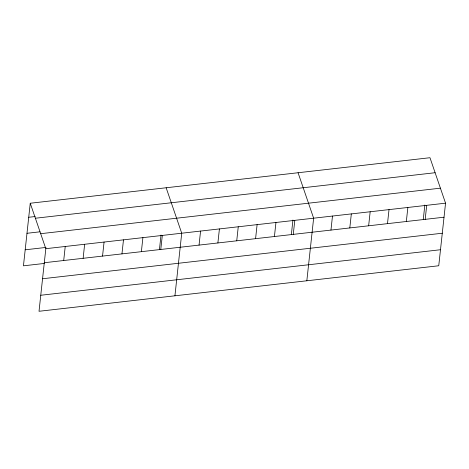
<?xml version="1.0" encoding="UTF-8"?>
<svg xmlns="http://www.w3.org/2000/svg" width="469" height="469" viewBox="0 0 469 469"><rect width="100%" height="100%" fill="white"/><g stroke="black" fill="none" stroke-linecap="round" stroke-linejoin="round"><path stroke-width="0.7" d="M30.251 203.241L45.821 248.693L39.021 311.281L438.75 265.759L445.55 203.177L429.979 157.719L30.251 203.241L23.45 265.823L44.303 263.449M63.708 260.518L65.232 246.483M83.124 258.308L84.649 244.273M102.541 256.097L104.065 242.063M121.958 253.881L123.482 239.852M141.374 251.671L142.898 237.642M159.437 249.619L161.019 235.051M160.785 249.461L162.309 235.432M174.931 295.804L181.726 233.216L166.155 187.764M199.049 245.105L200.574 231.07M217.892 242.96L219.416 228.925M236.734 240.814L238.258 226.779M255.582 238.668L257.106 224.633M274.424 236.523L275.948 222.488M291.349 234.6L292.932 220.031M293.272 234.377L294.796 220.342M306.837 280.784L313.638 218.196L298.067 172.739M330.962 230.086L332.486 216.051M349.804 227.94L351.328 213.905M368.646 225.788L370.17 211.759M387.494 223.643L389.018 209.614M406.336 221.497L407.86 207.468M423.261 219.574L424.844 205.012M425.184 219.351L426.708 205.322M28.726 217.27L35.198 216.537M35.386 218.237L435.121 172.721M26.985 233.292L39.929 231.821M40.68 233.697L440.414 188.175M25.191 249.801L46.044 247.427M45.821 248.693L445.55 203.177M44.297 262.728L444.026 217.206M42.556 278.75L442.285 233.228M40.762 295.259L440.491 249.737"/></g></svg>
